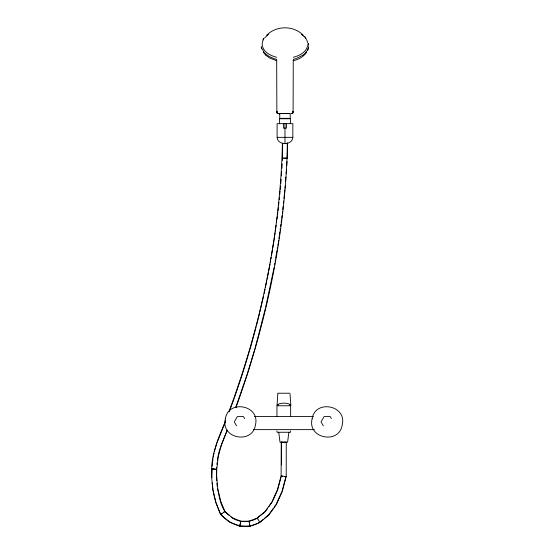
<?xml version="1.0" encoding="UTF-8"?>
<svg xmlns="http://www.w3.org/2000/svg" width="554" height="554" viewBox="0 0 554 554"><rect width="100%" height="100%" fill="white"/><g stroke="black" fill="none" stroke-linecap="round" stroke-linejoin="round"><path stroke-width="0.83" d="M281.792 442.161L281.245 442.175L281.113 475.921L277.409 489.819L271.931 501.959L265.061 511.522L257.271 518.018L249.03 521.196L240.685 521.196L232.465 517.879L224.876 511.432L220.651 500.996L217.798 488.773L216.656 475.817L216.752 469.266L218.283 456.434L221.503 444.509L227.327 430.223M281.411 464.972L281.501 442.175L282.678 442.217M286.252 442.182L286.21 476.592L282.235 491.536L276.37 504.521L268.829 515.019L259.888 522.477L249.972 526.3L239.688 526.3L229.785 522.297L220.707 514.59L215.783 502.533L212.75 489.577L211.552 475.914L211.656 469.009L213.055 468.975M276.688 59.666L276.855 111.299L277.222 113.245L280.116 113.681M212.217 468.975L211.898 477.624M215.368 469.21L216.503 469.252L216.662 480.734M277.817 393.735L277.035 405.23L278.454 405.23M290.324 123.757L290.559 118.75L279.396 118.75L279.625 123.757M280.823 183.519L281.127 179.254M281.377 175.847L281.681 171.588M281.931 168.174L282.235 163.915M282.485 160.501L282.672 143.257M285.587 181.324L285.899 177.024M286.148 173.589L286.453 169.289M286.702 165.847L287.014 161.553M292.844 137.337C292.346 145.667 277.602 145.667 277.104 137.337L277.104 123.646L292.844 123.646L292.844 137.337L277.104 137.337M212.604 468.961L211.676 468.788C211.967 451.621 219.419 435.97 225.707 420.382M212.134 466.329L212.48 462.202M216.503 469.252L216.642 467.576M216.912 464.356L217.05 462.742M278.039 210.769L278.392 207.362M278.572 205.659L278.925 202.252M279.188 199.696L279.458 197.141M279.722 194.593L280.075 191.185M280.255 189.482L280.608 186.075M282.422 213.013L282.595 211.303M282.775 209.592L283.136 206.171M283.399 203.602L283.669 201.033M283.939 198.464L284.292 195.043M284.472 193.325L284.832 189.904M285.005 188.194L285.275 185.625M288.856 432.259L287.588 442.189L280.005 442.189L278.745 432.259M274.154 239.612L274.5 237.07M274.736 235.374L275.082 232.832M275.31 231.136L276.121 225.194M276.467 222.653L276.702 220.956M276.931 219.259L277.277 216.711M277.512 215.014L277.859 212.473M278.932 238.601L279.278 236.039M279.514 234.335L279.86 231.78M280.095 230.069L280.324 228.366M280.559 226.662L280.906 224.1M281.141 222.396L281.487 219.841M281.723 218.131L282.069 215.575M212.611 461.364L212.999 458.864M213.262 457.189L213.519 455.52M217.417 460.36L217.909 457.182M239.737 525.933L239.688 526.3L239.889 525.407M290.718 430.811L290.497 432.259L277.097 432.259L276.875 430.811M269.736 265.788L270.02 264.099M270.304 262.409L270.587 260.719M270.871 259.03L271.162 257.347M271.446 255.657L274.015 240.457M274.535 264.916L274.826 263.219M275.109 261.523L275.4 259.826M275.684 258.129L276.972 250.491M277.263 248.788L277.547 247.091M277.838 245.394L278.122 243.698M278.406 242.001L278.697 240.304M240.436 522.644L240.602 521.508M240.332 523.205L240.464 522.526M308.668 46.633L307.553 50.227M240.346 523.142L240.09 524.465M264.168 293.488L265.013 289.292M265.352 287.609L266.709 280.899M267.049 279.216L268.406 272.506M268.745 270.823L269.59 266.626M274.105 267.464L265.705 307.027M239.965 525.074L240.097 524.396M307.608 45.691C306.265 52.298 299.34 55.739 293.364 57.256M239.861 525.594L239.986 524.943M308.703 47.125L307.615 50.622M213.706 454.716L214.079 453.096M214.446 451.482L216.933 442.888M218.034 456.385L219.446 450.25M258.095 319.326L259.466 313.495M259.854 311.826L263.385 296.819M265.311 308.703L255.2 347.877M285.324 113.466L279.749 113.618L279.749 118.362L290.206 118.362L290.206 113.618L284.389 113.618M281.148 476.772L277.651 489.909L272.492 501.322M282.215 490.622L285.954 476.558M256.121 326.777L250.782 346.624L243.074 372.032M256.564 325.122L257.894 320.164M247.458 373.417L254.951 348.701M219.668 449.523L227.092 430.133M234.321 398.001L242.832 372.849M247.202 374.241L235.665 407.599M229.01 411.56C260.816 325.787 280.331 234.827 282.415 143.257M225.346 422.079L217.216 442.175M229.245 411.65L234.044 398.811M235.9 407.689C266.606 322.92 285.573 233.255 287.519 142.994M281.993 491.453L276.148 504.389L274.147 507.18M263.399 39.376L263.718 38.759M306.016 52.09L306.729 50.975M262.901 39.874L263.995 38.205M267.714 508.26L265.248 511.695L257.271 518.018L257.769 518.869M268.697 506.889L272.152 502.083M273.143 508.572L268.635 514.846L264.196 518.551M306.521 52.381C303.523 56.875 298.44 59.472 293.315 60.725M306.48 51.938L303.287 55.026M264.805 37.748L267.409 35.297M266.73 35.214C276.328 25.359 293.627 25.359 303.225 35.214M221.462 514.036L220.914 514.431C230.395 525.517 246.821 530.15 259.757 522.256L259.729 522.2M260.394 521.723L262.928 519.61M220.991 514.368L220.707 514.59L218.186 508.461M224.599 511.661L224.876 511.432L224.121 512.028M223.726 512.325L224.266 511.917M223.276 512.665L223.83 512.249M223.331 512.63L221.745 513.821M221.316 514.147L221.849 513.745M288.676 113.487L288.876 113.501M302.893 55.116L296.792 58.288M267.201 35.2L268.565 34.341M277.111 405.209L279.264 403.755L283.932 403.042L288.599 403.755L290.836 405.23L290.047 394.206M256.641 518.537C248.67 523.031 238.345 522.616 231.053 517.014M211.676 468.788L212.23 468.767M291.826 113.577L292.727 113.245L293.101 111.299L293.26 59.666M293.537 59.292L296.175 58.53M291.342 113.618L292.727 113.245L293.101 111.299L292.727 113.245L291.383 113.612M279.964 113.605L280.615 113.563M286.349 442.196L285.442 442.224M281.785 113.57L282.928 113.563M289.333 113.563L289.984 113.605M287.02 113.563L288.163 113.57M281.19 475.914L281.688 476.018M284.978 442.224L285.629 442.224M284.424 442.231L285.102 442.231M286.113 158.16L287.519 158.119L287.173 158.049M286.771 158.181L285.559 158.153M277.81 393.229L290.054 393.229M289.41 405.23L290.836 405.23M254.376 416.483L313.522 416.483M253.15 429.627L314.443 429.627M284.493 442.231L283.17 442.231M212.009 468.739L212.597 468.767M212.397 468.954L215.492 469.238M215.361 469.3L216.503 469.19M282.554 442.224L283.233 442.224M214.807 469.286L215.485 469.321M285.629 158.167L284.306 158.119M212.417 468.746L213.068 468.788M214.876 469.307L213.553 469.238M281.827 442.196L281.245 442.175M278.607 113.618L279.929 113.695L277.222 113.245L276.855 111.299L277.222 113.245L279.839 113.653L278.427 113.625M283.69 158.084L284.368 158.112M279.915 113.688L278.565 113.612L279.202 113.618M283.821 158.077L282.748 157.973M212.937 469.196L213.615 469.231M285.663 476.544L286.113 476.572M213.061 469.19L211.656 469.009M213.567 469.093L214.225 469.148M285.885 476.572L284.839 476.447M212.591 469.148L211.912 469.023M284.285 476.378L284.964 476.468M212.424 468.954L213.075 469.023M284.354 476.392L281.474 475.99M282.062 476.073L282.54 476.142M285.559 113.618L284.624 113.466M276.584 57.256C270.421 55.725 263.261 52.028 262.222 45.109A19.231 12.908 0 0 1 263.295 39.895M273.773 58.53L276.411 59.292M276.64 60.725L269.473 57.928L265.851 55.241M281.079 113.501L281.273 113.487M273.157 58.288L269.057 56.425L265.338 53.662M301.383 34.341L302.747 35.2M302.539 35.297L304.222 36.723M229.134 515.386C220.707 509.535 219.834 498.053 217.542 488.815M264.93 53.537L263.469 51.938M304.485 36.647L305.953 38.205M265.671 55.081L263.434 52.381M304.735 36.799L305.545 37.783M305.6 38.261L306.307 39.355M263.933 52.09L262.132 48.683M257.679 518.71L259.729 522.207M331.368 418.582L330.219 416.594L324.097 416.601L321.036 421.906L323.335 425.874M244.605 418.582L243.462 416.594L237.341 416.601L234.28 421.906L236.572 425.874M216.025 502.457L217.916 507.706M214.294 496.121L215.811 501.661M249.099 521.543L249.03 521.196L249.314 522.644M261.253 47.125L261.633 48.89M249.896 525.933L249.972 526.3L249.826 525.407M308.336 43.406L308.689 45.234M213.165 490.359L214.135 495.297M261.28 46.633L261.633 48.454M308.398 43.288L308.696 44.805M249.293 522.526L249.653 524.465M249.639 524.396L249.764 525.074M249.743 524.943L249.861 525.594M216.849 483.178L217.244 486.398M212.175 482.769L213.006 489.535M307.879 43.946L307.927 45.033M290.642 416.483L290.642 405.763L276.952 405.763L276.952 416.483M287.263 142.994L287.263 158.112M286.508 123.646L286.508 128.099L283.44 128.099L283.44 123.646M284.978 123.646L284.978 143.631M306.653 39.895A19.231 12.908 0 0 1 307.65 42.762M225.367 418.789C220.277 438.588 252.513 444.703 255.429 425.008C260.525 405.209 228.29 399.095 225.367 418.789M312.131 418.789C307.034 438.588 339.27 444.703 342.192 425.008C347.282 405.209 315.046 399.095 312.131 418.789"/></g></svg>
